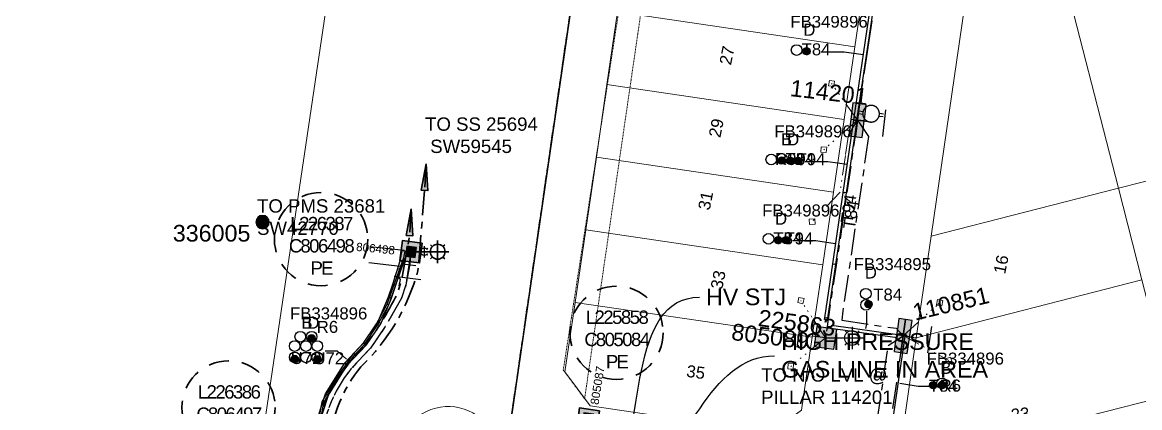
# Model space of a CAD drawing. Header units: metres. Extents: x 307635 to 308805, y 6256169 to 6257356.
# Drawn here: x 308078.3 to 308246, y 6256861.3 to 6256919.1 of the extents above; entities that cross this region are included whole.
import ezdxf
from ezdxf import colors
from ezdxf.entities.mleader import LeaderData, LeaderLine
from ezdxf.enums import TextEntityAlignment as Align
from ezdxf.math import Vec2, Vec3

# ---------------------------------------------------------------- set-up
doc = ezdxf.new("R2010")
doc.units = ezdxf.units.M
for name, pattern in [('Cable Exist OH', [1, 1, 0]), ('Cable Exist UG', [7, 4, -1, 1, -1]), ('Dash', [5, 3, -2]), ('DASHED', [19.05, 12.7, -6.35]), ('HIDDEN2', [0.1875, 0.125, -0.0625]), ('PHANTOMX2', [6.6, 3, -0.75, 0.2, -0.75, 0.2, -0.75, 0.2, -0.75])]:
    doc.linetypes.add(name, pattern=pattern)
doc.layers.get('0').update_dxf_attribs({"color": 6})
doc.layers.get('Defpoints').update_dxf_attribs({"color": 250})
doc.layers.add('_User Miscellaneous10', color=252, linetype='Continuous', lineweight=13, transparency=0.5)
for name, color, linetype, lineweight in [('_User_HV_Exist', 1, 'Continuous', 35), ('_User_LV_Exist', 5, 'Continuous', 35), ('Cadastre Land Parcels_SP_EXT', 118, 'Continuous', 15), ('Cadastre Other Property_SP_EXT', 138, 'DASHED', 15), ('Mains_LV_EXT', 163, 'Continuous', 25), ('Mains_LV_SL_EXT', 135, 'Continuous', 25), ('Mains_TR_EXT', 211, 'Continuous', 25), ('Services_SP_EXT', 42, 'PHANTOMX2', 20)]:
    doc.layers.add(name, color=color, linetype=linetype, lineweight=lineweight)
for name, color, linetype in [('Duct_SP_EXT', 30, 'Continuous'), ('Equip_LV_EXT', 7, 'Continuous'), ('Equip_SP_SL_EXT', 7, 'Continuous'), ('OH_Details_SP_MISC', 7, 'Continuous'), ('SupportsOH_SP_TR_HV_LV_SL_EXT', 7, 'Continuous'), ('SupportsUG_SP_LV_EXT', 7, 'Continuous'), ('SupportsUG_SP_LV_SL_EXT', 7, 'Continuous'), ('UG_Details_SP_MISC', 7, 'Continuous')]:
    doc.layers.add(name, color=color, linetype=linetype)
doc.layers.add('UNKNOWN_FEATURES', color=1, linetype='DASHED', plot=False)
doc.styles.add('COLUMN_LABEL', font='arial.ttf', dxfattribs={"height": 2})
doc.styles.add('iecARIAL', font='arial.ttf', dxfattribs={"height": 2})
doc.styles.add('POLE_LABEL', font='arial.ttf', dxfattribs={"height": 2})
doc.styles.add('SL_LABEL', font='arial.ttf', dxfattribs={"height": 2})
doc.styles.get("Standard").update_dxf_attribs({"font": 'arial.ttf'})
doc.linetypes.add('Cable New UG', pattern='A,5.5,-0.01,["X",Standard,S=1.8,R=0,X=0,Y=-0.94],-1.7', length=7.21)

# ---------------------------------------------------------------- blocks, each defined once
blk = doc.blocks.new('COLUMN_EXT')
blk.add_hatch(color=256).paths.add_polyline_path([(1.5, -1.5), (1.5, 1.5), (-1.5, 1.5), (-1.5, -1.5)])
blk.add_lwpolyline([(1.5, 1.5), (-1.5, 1.5), (-1.5, -1.5), (1.5, -1.5)], close=True)
at = {"layer": 'Defpoints', "flags": 128}
for points in [[(0, 0), (0, -2)], [(2, -4), (-2, -4)]]:
    blk.add_lwpolyline(points, dxfattribs=at)
at = {"flags": 9}
for tag, p in [('STREETNAME', (-1.81, 1.6)), ('SUBURB', (-1.81, 1.8)), ('NOTES', (-1.81, 2)), ('COLUMN_TYPE', (-1.81, 0.4)), ('OWNED_BY', (-1.81, 0.6)), ('LOCATION', (-1.81, 1.4)), ('LEGEND', (-1.81, 1.2)), ('USAGE', (-1.81, 1)), ('STATE', (-1.81, 0.8))]:
    blk.add_attdef(tag, text='', height=0.2, rotation=180, dxfattribs=at).set_placement(p, align=Align.MIDDLE_LEFT)
at = {"flags": 1}
blk.add_attdef('Z', (-1.81, 2.35), '', height=0.2, rotation=180, dxfattribs=at)
at = {"flags": 9}
for tag, style, p in [('STRUCTURE_PLANT_NUMBER', 'POLE_LABEL', (-1.81, -0.03)), ('STREET_CODE', 'COLUMN_LABEL', (-1.81, 0.2))]:
    blk.add_attdef(tag, text='', height=0.2, rotation=180, dxfattribs=dict(at, style=style)).set_placement(p, align=Align.MIDDLE_LEFT)
at = {"style": 'COLUMN_LABEL', "width": 0.9, "flags": 8}
blk.add_attdef('ASSET_NUM', text='', height=2, rotation=270, dxfattribs=at).set_placement((2, -4), align=Align.MIDDLE_LEFT)
blk = doc.blocks.new('PILLAR_EXT')
blk.add_hatch(color=256).paths.add_polyline_path([(2.5, -1), (2.5, 1), (-2.5, 1), (-2.5, -1)])
for p, q in [((2.5, 0), (-2.5, 0)), ((0, -1), (0, 1))]:
    blk.add_line(p, q)
at = {"ltscale": 10}
blk.add_line((-2.5, 0), (2.5, 0), dxfattribs=at)
blk.add_lwpolyline([(2.5, 1), (1.25, 1), (-1.25, 1), (-2.5, 1), (-2.5, -1), (2.5, -1)], close=True)
at = {"layer": 'Defpoints'}
for p, q in [((0, 0), (0, -2)), ((2, -4), (-2, -4))]:
    blk.add_line(p, q, dxfattribs=at)
for tag, p, flags in [('STREETNAME', (0, 1.8), 9), ('SUBURB', (0, 2), 1), ('SUPPORT_TYPE', (0, 0.6), 9), ('OWNED_BY', (0, 0.2), 9), ('LOCATION', (0, 1.2), 9), ('LEGEND', (0, 1), 9), ('PARENT', (0, 1.6), 9), ('USAGE', (0, 0.8), 9), ('NOTES', (0, 1.4), 9), ('STATE', (0, 0.4), 9)]:
    blk.add_attdef(tag, p, '', height=0.2, rotation=180, dxfattribs=dict(flags=flags))
at = {"width": 0.9, "flags": 8}
blk.add_attdef('ASSET_NUM', text='', height=2, rotation=270, dxfattribs=at).set_placement((2, -4), align=Align.MIDDLE_LEFT)
blk = doc.blocks.new('DUCT_EXT')
blk.add_circle((0, 0.8), 0.8)
at = {"flags": 1}
blk.add_attdef('Z', (0, 0), '', height=0.2, dxfattribs=at)
at = {"flags": 9}
for tag, p in [('DUCT_CODE', (0, 0)), ('XSECT_TYPE', (0, -0.2)), ('STATE', (0, -0.6)), ('FB_REFERENCE', (0, -0.4)), ('NOTES', (0, -0.8))]:
    blk.add_attdef(tag, text='', height=0.2, dxfattribs=at).set_placement(p, align=Align.MIDDLE_LEFT)
blk = doc.blocks.new('SL_LANTERN_EXT')
at = {"flags": 9}
for tag, p in [('LRATECODE', (-7.4, 0)), ('LOUTREACHVOCAB', (-7.2, 0)), ('LOUTREACH', (-7, 0)), ('LANTNUMBER', (-6.6, 0)), ('LNEW', (-6.4, 0)), ('LMASTVOCAB', (-6.2, 0)), ('LMAST', (-6, 0)), ('LLAMPVOCAB', (-5.8, 0)), ('LLAMP', (-5.6, 0)), ('LEXIST', (-5.4, 0)), ('LCHARGE3PERCENT', (-5.2, 0)), ('LCHARGE3', (-5, 0)), ('LCHARGE2PERCENT', (-4.8, 0)), ('LCHARGE2', (-4.6, 0)), ('LCHARGE1PERCENT', (-4.4, 0)), ('LCHARGE1', (-4.2, 0)), ('LCATEGORY', (-4, 0)), ('LBRACKETVOCAB', (-3.8, 0)), ('LBRACKET', (-3.6, 0)), ('LKINGHEIGHT', (-3.4, 0)), ('CREPLACE', (-3.2, 0)), ('CREMOVE', (-3, 0)), ('CNUMBER', (-2.8, 0)), ('CNEW', (-2.6, 0)), ('CEXIST', (-2.4, 0)), ('USAGE', (-2.2, 0)), ('STATE', (-2, 0)), ('OWNED_BY', (-1.8, 0)), ('ORIENTATION', (-1.6, 0)), ('OPERATING_VOLTAGE', (-1.4, 0)), ('NO_PHASES', (-1.2, 0)), ('LANTERN_TYPE', (-1, 0)), ('LANTERN_PURPOSE', (-0.8, 0)), ('CONTROL_TYPE', (-0.6, 0)), ('CONSTRUCTED_VOLTAGE', (-0.4, 0))]:
    blk.add_attdef(tag, text='', height=0.001, rotation=270, dxfattribs=at).set_placement(p, align=Align.MIDDLE_LEFT)
at = {"style": 'SL_LABEL', "flags": 9}
blk.add_attdef('STREET_CODE', text='', height=0.001, rotation=270, dxfattribs=at).set_placement((0, 0), align=Align.MIDDLE_LEFT)
at = {"flags": 1}
blk.add_attdef('Z', (0, 0), '', height=0.001, rotation=270, dxfattribs=at)
at = {"width": 0.9}
blk.add_attdef('LNUMBER', text='', height=1, dxfattribs=at).set_placement((7, -1), align=Align.MIDDLE_LEFT)
at = {"flags": 9}
for tag, p in [('LREMOVE', (0, -7.6)), ('LREPLACE', (0, -7.8)), ('LTYPE', (0, -8)), ('LTYPEVOCAB', (0, -8.2)), ('LEGEND', (0, -8.4)), ('SUBURB', (0, -8.6)), ('STREETNAME', (0, -8.8)), ('LOCATION', (0, -9)), ('NOTES', (0, -9.2)), ('MAINTAINED_BY', (0, -9.86))]:
    blk.add_attdef(tag, text='', height=0.001, dxfattribs=at).set_placement(p, align=Align.MIDDLE_LEFT)
blk.add_attdef('OPERATED_BY', (0, -9.61), '', height=0.001, dxfattribs=at)
blk.add_wipeout([(5.69, 0), (5.06, -1.06), (4, -1.69), (2.94, -1.06), (2.31, 0), (2.94, 1.06), (4, 1.69), (5.06, 1.06)])
for p, q in [((4, 1.69), (4, 0)), ((0, 0), (4, 0)), ((2.94, 1.06), (3.2, 0.8)), ((5.06, 1.06), (4.8, 0.8)), ((2.94, -1.06), (3.2, -0.8)), ((4, 0), (5.69, 0)), ((4, 0), (4, -1.69)), ((5.06, -1.06), (4.8, -0.8))]:
    blk.add_line(p, q)
blk.add_circle((4, 0), 1.12)
blk = doc.blocks.new('CCP_EXT')
at = {"flags": 9}
for tag, p in [('LIFE_SUPPORT', (0, -1.6)), ('STATE', (0, -1.8)), ('NOTES', (0, -2))]:
    blk.add_attdef(tag, text='', height=0.2, dxfattribs=at).set_placement(p, align=Align.MIDDLE_LEFT)
blk.add_wipeout([(0, 0.57), (0.57, 0), (0, -0.57), (-0.57, 0)])
blk.add_lwpolyline([(-0.57, 0), (0, 0.57), (0.57, 0), (0, -0.57), (-0.57, 0)])
at = {"flags": 1}
blk.add_attdef('Z', (0, 0), '', height=0.2, dxfattribs=at)
at = {"flags": 9}
for tag, p in [('CCP_TYPE', (0, 0)), ('CONSTRUCTED_VOLTAGE', (0, -0.2)), ('OPERATING_VOLTAGE', (0, -0.6)), ('ORIENTATION', (0, -0.8)), ('OWNED_BY', (0, -1)), ('NO_PHASES', (0, -0.4)), ('USAGE', (0, -1.2)), ('LEGEND', (0, -1.4))]:
    blk.add_attdef(tag, text='', height=0.2, dxfattribs=at).set_placement(p, align=Align.MIDDLE_LEFT)
blk = doc.blocks.new('POLE_EXT')
blk.add_hatch(color=256).paths.add_polyline_path([(-1, 0, 1), (1, 0, 1)])
blk.add_lwpolyline([(-1, 0, 1), (1, 0, 1)], format="xyb", close=True)
at = {"flags": 8}
blk.add_attdef('pNumber', text='', height=2, dxfattribs=at).set_placement((2.5, 2.5), align=Align.MIDDLE_CENTER)
at = {"style": 'POLE_LABEL', "flags": 9}
for tag, p in [('STRUCTURE_PLANT_NUMBER', (1.35, 0.03)), ('STREET_CODE', (1.35, -0.2))]:
    blk.add_attdef(tag, text='', height=0.2, dxfattribs=at).set_placement(p, align=Align.MIDDLE_LEFT)
at = {"flags": 9}
for tag, p in [('OWNED_BY', (1.35, -0.4)), ('SPECIAL_USE', (1.35, -0.8)), ('STATE', (1.35, -1)), ('cLV', (1.35, -1.4)), ('hDepth', (1.35, -1.6)), ('PARENT', (1.35, -0.6)), ('USAGE', (1.35, -1.2)), ('hDia', (1.35, -1.8)), ('cHV', (1.35, -2)), ('cLinedev', (1.35, -3.4)), ('LBRACKET', (1.35, -2.2)), ('LExisting', (1.35, -2.4)), ('LANTNUMBER', (1.35, -2.6)), ('LOther', (1.35, -2.8)), ('LRemove', (1.35, -3)), ('LEGEND', (1.35, -3.2)), ('pExisting', (1.35, -3.8)), ('pFooting', (1.35, -4.4)), ('pNew', (1.35, -4.6)), ('pRelocate', (1.35, -5)), ('LOCATION', (1.35, -3.6)), ('PFNUMBER', (1.35, -4)), ('NEWPFNUMBER', (1.35, -4.2)), ('pRemove', (1.35, -5.2)), ('pReplace', (1.35, -5.4)), ('pStay', (1.35, -5.6)), ('pType', (1.35, -5.8)), ('cspan', (1.35, -6)), ('STREETNAME', (1.35, -6.2)), ('SUBURB', (1.35, -6.4)), ('NOTES', (1.35, -6.6)), ('OPERATED_BY', (1.36, -7.01)), ('MAINTAINED_BY', (1.36, -6.81))]:
    blk.add_attdef(tag, text='', height=0.2, dxfattribs=at).set_placement(p, align=Align.MIDDLE_LEFT)
at = {"flags": 1}
blk.add_attdef('Z', (1.35, -7.33), '', height=0.2, dxfattribs=at)
blk = doc.blocks.new('LV_UG_LINKS_OPEN_EXT')
at = {"layer": 'Equip_LV_EXT'}
for tag, flags, p in [('OPERATING_VOLTAGE', 9, (3, -2.6)), ('ORIENTATION', 9, (3, -2.8)), ('STATE', 9, (3, -3)), ('SWITCH_TYPE', 9, (3, -3.2)), ('USAGE', 9, (3, -3.4)), ('OWNED_BY', 9, (3, -3.8)), ('OPERATED_BY', 9, (3, -4)), ('TYPE', 9, (3, -4.6)), ('Z', 1, (3, -4.8)), ('NOTES', 9, (3, -3.6)), ('MAINTAINED_BY', 9, (3, -4.2)), ('NUMBER_OF_PHASES', 9, (3, -4.4))]:
    blk.add_attdef(tag, text='', height=0.2, dxfattribs=dict(at, flags=flags)).set_placement(p, align=Align.MIDDLE_LEFT)
blk.add_wipeout([(4, 1.25), (3.97, 1.25), (3.94, 1.25), (3.91, 1.25), (3.88, 1.24), (3.85, 1.24), (3.82, 1.24), (3.79, 1.23), (3.76, 1.23), (3.73, 1.22), (3.7, 1.21), (3.67, 1.2), (3.64, 1.2), (3.61, 1.19), (3.58, 1.18), (3.55, 1.17), (3.52, 1.15), (3.49, 1.14), (3.47, 1.13), (3.44, 1.12), (3.41, 1.1), (3.38, 1.09), (3.36, 1.07), (3.33, 1.06), (3.31, 1.04), (3.28, 1.02), (3.26, 1), (3.23, 0.99), (3.21, 0.97), (3.18, 0.95), (3.16, 0.93), (3.14, 0.91), (3.12, 0.88), (3.09, 0.86), (3.07, 0.84), (3.05, 0.82), (3.03, 0.79), (3.01, 0.77), (3, 0.74), (2.98, 0.72), (2.96, 0.69), (2.94, 0.67), (2.93, 0.64), (2.91, 0.62), (2.9, 0.59), (2.88, 0.56), (2.87, 0.53), (2.86, 0.51), (2.85, 0.48), (2.83, 0.45), (2.82, 0.42), (2.81, 0.39), (2.8, 0.36), (2.8, 0.33), (2.79, 0.3), (2.78, 0.27), (2.77, 0.24), (2.77, 0.21), (2.76, 0.18), (2.76, 0.15), (2.76, 0.12), (2.75, 0.09), (2.75, 0.06), (2.75, 0.03), (2.75, 0), (2.75, -0.03), (2.75, -0.06), (2.75, -0.09), (2.76, -0.12), (2.76, -0.15), (2.76, -0.18), (2.77, -0.21), (2.77, -0.24), (2.78, -0.27), (2.79, -0.3), (2.8, -0.33), (2.8, -0.36), (2.81, -0.39), (2.82, -0.42), (2.83, -0.45), (2.85, -0.48), (2.86, -0.51), (2.87, -0.53), (2.88, -0.56), (2.9, -0.59), (2.91, -0.62), (2.93, -0.64), (2.94, -0.67), (2.96, -0.69), (2.98, -0.72), (3, -0.74), (3.01, -0.77), (3.03, -0.79), (3.05, -0.82), (3.07, -0.84), (3.09, -0.86), (3.12, -0.88), (3.14, -0.91), (3.16, -0.93), (3.18, -0.95), (3.21, -0.97), (3.23, -0.99), (3.26, -1), (3.28, -1.02), (3.31, -1.04), (3.33, -1.06), (3.36, -1.07), (3.38, -1.09), (3.41, -1.1), (3.44, -1.12), (3.47, -1.13), (3.49, -1.14), (3.52, -1.15), (3.55, -1.17), (3.58, -1.18), (3.61, -1.19), (3.64, -1.2), (3.67, -1.2), (3.7, -1.21), (3.73, -1.22), (3.76, -1.23), (3.79, -1.23), (3.82, -1.24), (3.85, -1.24), (3.88, -1.24), (3.91, -1.25), (3.94, -1.25), (3.97, -1.25), (4, -1.25), (4.03, -1.25), (4.06, -1.25), (4.09, -1.25), (4.12, -1.24), (4.15, -1.24), (4.18, -1.24), (4.21, -1.23), (4.24, -1.23), (4.27, -1.22), (4.3, -1.21), (4.33, -1.2), (4.36, -1.2), (4.39, -1.19), (4.42, -1.18), (4.45, -1.17), (4.48, -1.15), (4.51, -1.14), (4.53, -1.13), (4.56, -1.12), (4.59, -1.1), (4.62, -1.09), (4.64, -1.07), (4.67, -1.06), (4.69, -1.04), (4.72, -1.02), (4.74, -1), (4.77, -0.99), (4.79, -0.97), (4.82, -0.95), (4.84, -0.93), (4.86, -0.91), (4.88, -0.88), (4.91, -0.86), (4.93, -0.84), (4.95, -0.82), (4.97, -0.79), (4.99, -0.77), (5, -0.74), (5.02, -0.72), (5.04, -0.69), (5.06, -0.67), (5.07, -0.64), (5.09, -0.62), (5.1, -0.59), (5.12, -0.56), (5.13, -0.53), (5.14, -0.51), (5.15, -0.48), (5.17, -0.45), (5.18, -0.42), (5.19, -0.39), (5.2, -0.36), (5.2, -0.33), (5.21, -0.3), (5.22, -0.27), (5.23, -0.24), (5.23, -0.21), (5.24, -0.18), (5.24, -0.15), (5.24, -0.12), (5.25, -0.09), (5.25, -0.06), (5.25, -0.03), (5.25, 0), (5.25, 0.03), (5.25, 0.06), (5.25, 0.09), (5.24, 0.12), (5.24, 0.15), (5.24, 0.18), (5.23, 0.21), (5.23, 0.24), (5.22, 0.27), (5.21, 0.3), (5.2, 0.33), (5.2, 0.36), (5.19, 0.39), (5.18, 0.42), (5.17, 0.45), (5.15, 0.48), (5.14, 0.51), (5.13, 0.53), (5.12, 0.56), (5.1, 0.59), (5.09, 0.62), (5.07, 0.64), (5.06, 0.67), (5.04, 0.69), (5.02, 0.72), (5, 0.74), (4.99, 0.77), (4.97, 0.79), (4.95, 0.82), (4.93, 0.84), (4.91, 0.86), (4.88, 0.88), (4.86, 0.91), (4.84, 0.93), (4.82, 0.95), (4.79, 0.97), (4.77, 0.99), (4.74, 1), (4.72, 1.02), (4.69, 1.04), (4.67, 1.06), (4.64, 1.07), (4.62, 1.09), (4.59, 1.1), (4.56, 1.12), (4.53, 1.13), (4.51, 1.14), (4.48, 1.15), (4.45, 1.17), (4.42, 1.18), (4.39, 1.19), (4.36, 1.2), (4.33, 1.2), (4.3, 1.21), (4.27, 1.22), (4.24, 1.23), (4.21, 1.23), (4.18, 1.24), (4.15, 1.24), (4.12, 1.24), (4.09, 1.25), (4.06, 1.25), (4.03, 1.25)]).dxf.layer = 'Equip_LV_EXT'
for p, q in [((3.79, 1.86), (3.79, 1.23)), ((4.21, 1.86), (4.21, 1.23)), ((3.79, -1.23), (3.79, -1.86)), ((4.21, -1.23), (4.21, -1.86))]:
    blk.add_line(p, q, dxfattribs=at)
at = {"layer": 'Equip_LV_EXT', "flags": 128}
blk.add_lwpolyline([(4, 1.25), (3.97, 1.25), (3.94, 1.25), (3.91, 1.25), (3.88, 1.24), (3.85, 1.24), (3.82, 1.24), (3.79, 1.23), (3.76, 1.23), (3.73, 1.22), (3.7, 1.21), (3.67, 1.2), (3.64, 1.2), (3.61, 1.19), (3.58, 1.18), (3.55, 1.17), (3.52, 1.15), (3.49, 1.14), (3.47, 1.13), (3.44, 1.12), (3.41, 1.1), (3.38, 1.09), (3.36, 1.07), (3.33, 1.06), (3.31, 1.04), (3.28, 1.02), (3.26, 1), (3.23, 0.99), (3.21, 0.97), (3.18, 0.95), (3.16, 0.93), (3.14, 0.91), (3.12, 0.88), (3.09, 0.86), (3.07, 0.84), (3.05, 0.82), (3.03, 0.79), (3.01, 0.77), (3, 0.74), (2.98, 0.72), (2.96, 0.69), (2.94, 0.67), (2.93, 0.64), (2.91, 0.62), (2.9, 0.59), (2.88, 0.56), (2.87, 0.53), (2.86, 0.51), (2.85, 0.48), (2.83, 0.45), (2.82, 0.42), (2.81, 0.39), (2.8, 0.36), (2.8, 0.33), (2.79, 0.3), (2.78, 0.27), (2.77, 0.24), (2.77, 0.21), (2.76, 0.18), (2.76, 0.15), (2.76, 0.12), (2.75, 0.09), (2.75, 0.06), (2.75, 0.03), (2.75, 0), (2.75, -0.03), (2.75, -0.06), (2.75, -0.09), (2.76, -0.12), (2.76, -0.15), (2.76, -0.18), (2.77, -0.21), (2.77, -0.24), (2.78, -0.27), (2.79, -0.3), (2.8, -0.33), (2.8, -0.36), (2.81, -0.39), (2.82, -0.42), (2.83, -0.45), (2.85, -0.48), (2.86, -0.51), (2.87, -0.53), (2.88, -0.56), (2.9, -0.59), (2.91, -0.62), (2.93, -0.64), (2.94, -0.67), (2.96, -0.69), (2.98, -0.72), (3, -0.74), (3.01, -0.77), (3.03, -0.79), (3.05, -0.82), (3.07, -0.84), (3.09, -0.86), (3.12, -0.88), (3.14, -0.91), (3.16, -0.93), (3.18, -0.95), (3.21, -0.97), (3.23, -0.99), (3.26, -1), (3.28, -1.02), (3.31, -1.04), (3.33, -1.06), (3.36, -1.07), (3.38, -1.09), (3.41, -1.1), (3.44, -1.12), (3.47, -1.13), (3.49, -1.14), (3.52, -1.15), (3.55, -1.17), (3.58, -1.18), (3.61, -1.19), (3.64, -1.2), (3.67, -1.2), (3.7, -1.21), (3.73, -1.22), (3.76, -1.23), (3.79, -1.23), (3.82, -1.24), (3.85, -1.24), (3.88, -1.24), (3.91, -1.25), (3.94, -1.25), (3.97, -1.25), (4, -1.25), (4.03, -1.25), (4.06, -1.25), (4.09, -1.25), (4.12, -1.24), (4.15, -1.24), (4.18, -1.24), (4.21, -1.23), (4.24, -1.23), (4.27, -1.22), (4.3, -1.21), (4.33, -1.2), (4.36, -1.2), (4.39, -1.19), (4.42, -1.18), (4.45, -1.17), (4.48, -1.15), (4.51, -1.14), (4.53, -1.13), (4.56, -1.12), (4.59, -1.1), (4.62, -1.09), (4.64, -1.07), (4.67, -1.06), (4.69, -1.04), (4.72, -1.02), (4.74, -1), (4.77, -0.99), (4.79, -0.97), (4.82, -0.95), (4.84, -0.93), (4.86, -0.91), (4.88, -0.88), (4.91, -0.86), (4.93, -0.84), (4.95, -0.82), (4.97, -0.79), (4.99, -0.77), (5, -0.74), (5.02, -0.72), (5.04, -0.69), (5.06, -0.67), (5.07, -0.64), (5.09, -0.62), (5.1, -0.59), (5.12, -0.56), (5.13, -0.53), (5.14, -0.51), (5.15, -0.48), (5.17, -0.45), (5.18, -0.42), (5.19, -0.39), (5.2, -0.36), (5.2, -0.33), (5.21, -0.3), (5.22, -0.27), (5.23, -0.24), (5.23, -0.21), (5.24, -0.18), (5.24, -0.15), (5.24, -0.12), (5.25, -0.09), (5.25, -0.06), (5.25, -0.03), (5.25, 0), (5.25, 0.03), (5.25, 0.06), (5.25, 0.09), (5.24, 0.12), (5.24, 0.15), (5.24, 0.18), (5.23, 0.21), (5.23, 0.24), (5.22, 0.27), (5.21, 0.3), (5.2, 0.33), (5.2, 0.36), (5.19, 0.39), (5.18, 0.42), (5.17, 0.45), (5.15, 0.48), (5.14, 0.51), (5.13, 0.53), (5.12, 0.56), (5.1, 0.59), (5.09, 0.62), (5.07, 0.64), (5.06, 0.67), (5.04, 0.69), (5.02, 0.72), (5, 0.74), (4.99, 0.77), (4.97, 0.79), (4.95, 0.82), (4.93, 0.84), (4.91, 0.86), (4.88, 0.88), (4.86, 0.91), (4.84, 0.93), (4.82, 0.95), (4.79, 0.97), (4.77, 0.99), (4.74, 1), (4.72, 1.02), (4.69, 1.04), (4.67, 1.06), (4.64, 1.07), (4.62, 1.09), (4.59, 1.1), (4.56, 1.12), (4.53, 1.13), (4.51, 1.14), (4.48, 1.15), (4.45, 1.17), (4.42, 1.18), (4.39, 1.19), (4.36, 1.2), (4.33, 1.2), (4.3, 1.21), (4.27, 1.22), (4.24, 1.23), (4.21, 1.23), (4.18, 1.24), (4.15, 1.24), (4.12, 1.24), (4.09, 1.25), (4.06, 1.25), (4.03, 1.25)], close=True, dxfattribs=at)
at = {"layer": 'Equip_LV_EXT', "flags": 9}
for tag, p in [('ACTUAL_STATUS', (3.17, -1.67)), ('CONSTRUCTED_VOLTAGE', (3.17, -1.83)), ('NO_PHASES', (3.17, -2))]:
    blk.add_attdef(tag, text='', height=0.167, dxfattribs=at).set_placement(p, align=Align.MIDDLE_LEFT)
blk = doc.blocks.new('CABLE_LARGE_EXT')
h = blk.add_hatch(color=256)
edge = h.paths.add_edge_path()
edge.add_arc((0, 0.55), 0.55, 0, 360)
blk.add_circle((0, 0.55), 0.55)
at = {"flags": 1}
blk.add_attdef('Z', (0, 0), '', height=0.2, dxfattribs=at)
at = {"flags": 9}
for tag, p in [('COND_CODE', (0, 0)), ('STATE', (0, -0.4)), ('XSECT_SIZE', (0, -0.6)), ('FB_REFERENCE', (0, -0.2)), ('NOTES', (0, -0.8))]:
    blk.add_attdef(tag, text='', height=0.2, dxfattribs=at).set_placement(p, align=Align.MIDDLE_LEFT)
blk = doc.blocks.new('*U252')
h = blk.add_hatch(color=256)
h.dxf.hatch_style = 1
h.paths.add_polyline_path([(3.99, -0.26), (0.03, 0.5), (-0.03, -0.5)])
blk.add_line((0.5, -0.03), (3.99, -0.26))
at = {"flags": 128}
blk.add_lwpolyline([(3.99, -0.26), (0.03, 0.5), (-0.03, -0.5)], close=True, dxfattribs=at)
blk.add_circle((0, 0), 0.0001)

msp = doc.modelspace()

# ---------------------------------------------------------------- linework, layer by layer
at = {"layer": '_User Miscellaneous10', "color": 7, "flags": 128}
msp.add_lwpolyline([(308139.62, 6256861.05), (308138.86, 6256860.72), (308138.86, 6256860.72, 36.169105), (308139.62, 6256861.05)], format="xyb", close=True, dxfattribs=at)
at = {"layer": '_User_LV_Exist', "linetype": 'Dash'}
for centre in [(308123.13, 6256886.62), (308167.47, 6256872.57), (308109.25, 6256861.36)]:
    msp.add_circle(centre, 7, dxfattribs=at)
at = {"layer": 'Cadastre Land Parcels_SP_EXT', "linetype": 'Continuous'}
for points in [[(308117.13, 6256875.81), (308130.46, 6256965.6), (308140.29, 6257030.99), (308165.39, 6257198.03), (308021.25, 6257184), (307945.08, 6257146.85), (307773.55, 6257047.23), (307782.47, 6257022.5), (307811.93, 6256940.81), (307837.45, 6256870.02), (307885.03, 6256738.09), (307893.26, 6256715.26), (308022.91, 6256696.22), (308040.26, 6256815.69), (308106.78, 6256806.05), (308117.13, 6256875.81)], [(308204.85, 6256926.38), (308169.24, 6256931.61), (308167.64, 6256920.71), (308203.25, 6256915.48), (308204.85, 6256926.38)], [(308242.82, 6256894.25), (308233.84, 6256929.15), (308233.24, 6256929.22), (308232.64, 6256929.29), (308232.04, 6256929.36), (308231.44, 6256929.44), (308230.84, 6256929.52), (308225.02, 6256930.38), (308220.49, 6256926.99), (308214.72, 6256887.08), (308242.82, 6256894.25)], [(308240.96, 6256928.83), (308240.24, 6256928.83), (308239.53, 6256928.84), (308238.82, 6256928.85), (308238.11, 6256928.87), (308237.39, 6256928.9), (308236.68, 6256928.93), (308235.97, 6256928.98), (308235.26, 6256929.03), (308234.55, 6256929.09), (308233.84, 6256929.15), (308242.82, 6256894.25), (308253.47, 6256896.98), (308245.23, 6256929.01), (308244.52, 6256928.96), (308243.8, 6256928.92), (308243.09, 6256928.89), (308242.38, 6256928.86), (308241.67, 6256928.84), (308240.96, 6256928.83)], [(308203.25, 6256915.48), (308167.64, 6256920.71), (308166.04, 6256909.81), (308201.65, 6256904.58), (308203.25, 6256915.48)], [(308201.65, 6256904.58), (308166.04, 6256909.81), (308164.45, 6256898.91), (308200.06, 6256893.68), (308201.65, 6256904.58)], [(308200.06, 6256893.68), (308164.45, 6256898.91), (308162.85, 6256888.02), (308198.46, 6256882.79), (308200.06, 6256893.68)], [(308261.41, 6256865.99), (308253.47, 6256896.98), (308242.82, 6256894.25), (308246.34, 6256880.49), (308250.76, 6256863.26), (308261.41, 6256865.99)], [(308246.34, 6256880.49), (308242.82, 6256894.25), (308214.72, 6256887.08), (308212.62, 6256872.8), (308212.47, 6256871.81), (308246.34, 6256880.49)], [(308197.29, 6256875.05), (308198.46, 6256882.79), (308162.85, 6256888.02), (308161.25, 6256877.12), (308196.83, 6256871.89), (308197.29, 6256875.05)], [(308195.23, 6256860.98), (308196.83, 6256871.89), (308161.25, 6256877.12), (308159.7, 6256866.7), (308163.5, 6256861.59), (308190.7, 6256857.61), (308195.23, 6256860.98)]]:
    msp.add_lwpolyline(points, close=True, dxfattribs=at)
for points in [[(308246.34, 6256880.49), (308212.47, 6256871.81), (308210.78, 6256860.26)], [(308238.2, 6256860.04), (308250.76, 6256863.26)]]:
    msp.add_lwpolyline(points, dxfattribs=at)
at = {"layer": 'Duct_SP_EXT'}
for p, q in [((308199.92, 6256882.91), (308201.5, 6256893.63)), ((308200.39, 6256882.84), (308201.97, 6256893.56)), ((308201.5, 6256893.63), (308201.73, 6256893.6)), ((308201.5, 6256893.63), (308201.73, 6256893.6)), ((308201.97, 6256893.56), (308201.73, 6256893.6)), ((308201.97, 6256893.56), (308201.73, 6256893.6)), ((308134.99, 6256883.37), (308135.3, 6256884.93)), ((308135.3, 6256884.93), (308135.53, 6256884.88)), ((308135.45, 6256883.26), (308135.77, 6256884.84)), ((308135.77, 6256884.84), (308135.53, 6256884.88)), ((308133.91, 6256879.84), (308134.99, 6256883.37)), ((308134.37, 6256879.69), (308135.45, 6256883.26)), ((308134.99, 6256883.37), (308135.22, 6256883.32)), ((308135.45, 6256883.26), (308135.22, 6256883.32)), ((308199.92, 6256882.91), (308200.15, 6256882.87)), ((308200.39, 6256882.84), (308200.15, 6256882.87)), ((308133.26, 6256877.94), (308133.91, 6256879.84)), ((308133.71, 6256877.77), (308134.37, 6256879.69)), ((308133.91, 6256879.84), (308134.14, 6256879.76)), ((308134.37, 6256879.69), (308134.14, 6256879.76)), ((308131.67, 6256874.16), (308133.26, 6256877.94)), ((308132.1, 6256873.93), (308133.71, 6256877.77)), ((308133.26, 6256877.94), (308133.49, 6256877.86)), ((308133.71, 6256877.77), (308133.49, 6256877.86)), ((308129.57, 6256871.09), (308131.67, 6256874.16)), ((308129.95, 6256870.78), (308132.1, 6256873.93)), ((308131.67, 6256874.16), (308131.88, 6256874.05)), ((308132.1, 6256873.93), (308131.88, 6256874.05)), ((308209.62, 6256871.86), (308209.65, 6256872.09)), ((308209.69, 6256872.33), (308209.65, 6256872.09)), ((308126.74, 6256868.09), (308129.57, 6256871.09)), ((308127.1, 6256867.78), (308129.95, 6256870.78)), ((308129.57, 6256871.09), (308129.76, 6256870.94)), ((308129.95, 6256870.78), (308129.76, 6256870.94)), ((308123.8, 6256863.41), (308126.64, 6256867.97)), ((308126.64, 6256867.97), (308126.65, 6256867.99)), ((308126.64, 6256867.97), (308126.84, 6256867.85)), ((308126.65, 6256867.99), (308126.74, 6256868.09)), ((308126.65, 6256867.99), (308126.84, 6256867.85)), ((308126.74, 6256868.09), (308126.92, 6256867.94)), ((308127.1, 6256867.78), (308126.92, 6256867.94)), ((308124.23, 6256863.21), (308127.05, 6256867.72)), ((308127.05, 6256867.72), (308126.84, 6256867.85)), ((308127.04, 6256867.71), (308126.84, 6256867.85)), ((308127.04, 6256867.71), (308127.1, 6256867.78)), ((308127.05, 6256867.72), (308127.04, 6256867.71)), ((308122.16, 6256858.29), (308123.8, 6256863.41)), ((308122.62, 6256858.15), (308124.23, 6256863.21)), ((308123.8, 6256863.41), (308124.01, 6256863.31)), ((308124.23, 6256863.21), (308124.01, 6256863.31))]:
    msp.add_line(p, q, dxfattribs=at)
for points in [[(308198.18, 6256914.75), (308201.62, 6256914.75), (308204.51, 6256914.32)], [(308195.77, 6256898.29), (308199.21, 6256898.29), (308202.1, 6256897.87)], [(308193.95, 6256886.41), (308197.39, 6256886.41), (308200.28, 6256885.98)], [(308204.98, 6256875.81), (308204.98, 6256873.86), (308204.85, 6256873.2)], [(308123.76, 6256869.84), (308125.53, 6256869.84), (308126.94, 6256868.59)], [(308214.4, 6256864.52), (308212.76, 6256864.52), (308209.98, 6256864.98)]]:
    msp.add_lwpolyline(points, dxfattribs=at)
at = {"layer": 'Mains_LV_SL_EXT', "linetype": 'Cable Exist UG'}
msp.add_lwpolyline([(308210.49, 6256872.1), (308208.67, 6256859.63), (308208.67, 6256859.63), (308213.35, 6256854.38), (308214.31, 6256854.43)], dxfattribs=at)
at = {"layer": 'Mains_TR_EXT', "linetype": 'Cable Exist OH'}
msp.add_lwpolyline([(308144.32, 6256809.24), (308162.56, 6256934.56)], dxfattribs=at)
at = {"layer": 'UG_Details_SP_MISC'}
for p, q in [((308133.07, 6256876.86), (308135.49, 6256883.72)), ((308133.29, 6256876.76), (308135.72, 6256883.64)), ((308135.49, 6256883.72), (308135.61, 6256883.68)), ((308135.72, 6256883.64), (308135.61, 6256883.68)), ((308131.45, 6256873.93), (308133.07, 6256876.86)), ((308131.65, 6256873.8), (308133.29, 6256876.76)), ((308133.07, 6256876.86), (308133.18, 6256876.81)), ((308133.29, 6256876.76), (308133.18, 6256876.81)), ((308129.49, 6256871), (308131.45, 6256873.93)), ((308129.68, 6256870.85), (308131.65, 6256873.8)), ((308131.45, 6256873.93), (308131.55, 6256873.86)), ((308131.65, 6256873.8), (308131.55, 6256873.86)), ((308128.05, 6256869.49), (308129.49, 6256871)), ((308128.24, 6256869.34), (308129.68, 6256870.85)), ((308129.49, 6256871), (308129.58, 6256870.92)), ((308129.68, 6256870.85), (308129.58, 6256870.92)), ((308126.93, 6256867.85), (308128.05, 6256869.49)), ((308127.13, 6256867.71), (308128.24, 6256869.34)), ((308128.05, 6256869.49), (308128.14, 6256869.42)), ((308128.24, 6256869.34), (308128.14, 6256869.42)), ((308125.15, 6256865.38), (308126.93, 6256867.85)), ((308125.34, 6256865.24), (308127.13, 6256867.71)), ((308126.93, 6256867.85), (308127.03, 6256867.78)), ((308127.13, 6256867.71), (308127.03, 6256867.78)), ((308123.32, 6256862.21), (308125.15, 6256865.38)), ((308123.55, 6256862.12), (308125.35, 6256865.26)), ((308125.15, 6256865.38), (308125.25, 6256865.32)), ((308125.15, 6256865.38), (308125.24, 6256865.31)), ((308125.34, 6256865.24), (308125.24, 6256865.31)), ((308125.35, 6256865.26), (308125.25, 6256865.32)), ((308122.66, 6256858.6), (308123.32, 6256862.21)), ((308122.89, 6256858.55), (308123.55, 6256862.12)), ((308123.32, 6256862.21), (308123.43, 6256862.17)), ((308123.55, 6256862.12), (308123.43, 6256862.17))]:
    msp.add_line(p, q, dxfattribs=at)
at = {"layer": 'UNKNOWN_FEATURES'}
for points in [[(308135.61, 6256884.91), (308130.46, 6256885.49)], [(308130.28, 6256883.1), (308134.98, 6256882.58)], [(308134.87, 6256879.61), (308135.04, 6256880.57), (308134.69, 6256881.1), (308134.9, 6256882.25)], [(308214.73, 6256854.76), (308213.48, 6256854.69), (308208.99, 6256859.72), (308210.79, 6256872.06)]]:
    msp.add_lwpolyline(points, dxfattribs=at)

# ---------------------------------------------------------------- block references
at = {"layer": '_User_HV_Exist', "color": 5, "linetype": 'Cable New UG', "lineweight": 0}
for p, rotation in [((308138.67, 6256893.94), 90.6530308502788), ((308136.42, 6256887.16), 90.65303085027881)]:
    msp.add_blockref('*U252', p, dxfattribs=dict(at, rotation=rotation))
at = {"layer": '_User_LV_Exist', "lineweight": -2, "rotation": 351.6724834861488}
msp.add_blockref('COLUMN_EXT', (308163.21, 6256859.61), dxfattribs=at)
at = {"layer": 'Duct_SP_EXT'}
for name, p in [('DUCT_EXT', (308194.51, 6256914.2)), ('CABLE_LARGE_EXT', (308195.98, 6256914.26)), ('DUCT_EXT', (308190.7, 6256897.78)), ('DUCT_EXT', (308192.29, 6256897.86)), ('CABLE_LARGE_EXT', (308192.29, 6256897.86)), ('CABLE_LARGE_EXT', (308193.57, 6256897.81)), ('CABLE_LARGE_EXT', (308194.75, 6256897.8)), ('DUCT_EXT', (308190.28, 6256885.86)), ('CABLE_LARGE_EXT', (308191.75, 6256885.92)), ('CABLE_LARGE_EXT', (308192.92, 6256885.92)), ('DUCT_EXT', (308204.9, 6256877.63)), ('DUCT_EXT', (308204.93, 6256875.97)), ('DUCT_EXT', (308119.17, 6256869.78)), ('DUCT_EXT', (308120.02, 6256871.18)), ('DUCT_EXT', (308120.87, 6256869.78)), ('DUCT_EXT', (308121.72, 6256871.18)), ('CABLE_LARGE_EXT', (308121.71, 6256871.19)), ('DUCT_EXT', (308122.57, 6256869.78)), ('DUCT_EXT', (308119.17, 6256868.08)), ('DUCT_EXT', (308120.87, 6256868.08)), ('DUCT_EXT', (308122.57, 6256868.08)), ('CABLE_LARGE_EXT', (308119.17, 6256868.08)), ('CABLE_LARGE_EXT', (308122.59, 6256868.05)), ('CABLE_LARGE_EXT', (308215.02, 6256864.15)), ('DUCT_EXT', (308216.32, 6256864.18)), ('CABLE_LARGE_EXT', (308216.32, 6256864.18))]:
    msp.add_blockref(name, p, dxfattribs=at)
at = {"layer": 'SupportsOH_SP_TR_HV_LV_SL_EXT'}
ref = msp.add_blockref('POLE_EXT', (308114.35, 6256889.18), dxfattribs=at)
ref.add_attrib('ASSET_NUM', '336005', dxfattribs={"layer": '0', "height": 2.5, "style": 'POLE_LABEL'}).set_placement((308112.53, 6256887.51), align=Align.MIDDLE_RIGHT)
at = {"layer": 'SupportsUG_SP_LV_SL_EXT'}
ref = msp.add_blockref('COLUMN_EXT', (308136.63, 6256884.73), dxfattribs=dict(at, xscale=0.5, yscale=0.5, zscale=0.5, rotation=352.5575587159342))
ref.add_attrib('ASSET_NUM', '806498', dxfattribs={"layer": '0', "height": 1.25, "rotation": 354.4224, "style": 'COLUMN_LABEL'}).set_placement((308134.27, 6256885.55), align=Align.TOP_RIGHT)
ref = msp.add_blockref('COLUMN_EXT', (308198.83, 6256871.79), dxfattribs=dict(at, rotation=261.6844730888241))
ref.add_attrib('ASSET_NUM', '805089', dxfattribs={"layer": '0', "height": 2.5, "rotation": 352.8046, "style": 'COLUMN_LABEL'}).set_placement((308196.48, 6256872.54), align=Align.TOP_RIGHT)
ref = msp.add_blockref('COLUMN_EXT', (308163.22, 6256859.7), dxfattribs=dict(at, xscale=0.5, yscale=0.5, zscale=0.5, rotation=351.6724834861488))
ref.add_attrib('ASSET_NUM', '805087', dxfattribs={"layer": '0', "height": 1.25, "rotation": 80.9901, "style": 'COLUMN_LABEL'}).set_placement((308163.54, 6256861.9), align=Align.TOP_LEFT)

# ---------------------------------------------------------------- texts
at = {"layer": '_User_HV_Exist', "linetype": 'ByBlock', "lineweight": 0, "ltscale": 0.5, "char_height": 2, "attachment_point": 1}
for s, width, insert in [('TO SS 25694\\P SW59545', 19.6685, (308138.74, 6256904.88)), ('TO PMS 23681\\PSW42770', 22.6583, (308113.52, 6256892.6))]:
    msp.add_mtext_dynamic_manual_height_columns(s, width=width, gutter_width=12.5, heights=[0], dxfattribs=dict(at, insert=insert))
at = {"layer": '_User_LV_Exist', "char_height": 2, "attachment_point": 5}
for s, insert in [('{\\T0.8;L226387\\PC806498\\PPE}', (308123.13, 6256885.62)), ('{\\T0.8;L225858\\PC805084\\PPE}', (308167.47, 6256871.57)), ('{\\T0.8;L226386\\PC806497\\PPE}', (308109.25, 6256860.36))]:
    msp.add_mtext(s, dxfattribs=dict(at, insert=insert))
at = {"layer": 'Cadastre Land Parcels_SP_EXT'}
for s, rotation, p in [('27', 78.6699, (308184.65, 6256912.64)), ('29', 78.6749, (308183.05, 6256901.75)), ('31', 78.6398, (308181.45, 6256890.85)), ('16', 78.6331, (308225.8, 6256881.29)), ('33', 78.68, (308183.33, 6256878.97)), ('35', 352.0637, (308177.87, 6256865.98)), ('23', 6.1886, (308226.77, 6256859.33))]:
    msp.add_text(s, height=1.8, rotation=rotation, dxfattribs=at).set_placement(p)
at = {"layer": 'Duct_SP_EXT'}
for s, p in [('FB349896', (308193.57, 6256918.36)), ('D', (308195.5, 6256917.13)), ('T84', (308195.26, 6256914.2)), ('FB349896', (308191.16, 6256901.9)), ('B', (308192.15, 6256900.7)), ('D', (308193.08, 6256900.68)), ('R99', (308191.27, 6256897.74)), ('FB349896', (308189.34, 6256890.02)), ('D', (308191.26, 6256888.79)), ('FB334895', (308203.07, 6256881.97)), ('D', (308204.75, 6256880.71)), ('T84', (308206.01, 6256877.41)), ('FB334896', (308118.47, 6256874.58)), ('B', (308120.17, 6256873.18)), ('D', (308121.07, 6256873.18)), ('R6', (308122.48, 6256872.55)), ('U72', (308118.57, 6256867.88)), ('U72', (308121.99, 6256867.85)), ('FB334896', (308214.02, 6256867.8)), ('B', (308216.07, 6256866.4)), ('T84', (308214.35, 6256863.74)), ('R6', (308215.96, 6256863.75))]:
    msp.add_text(s, height=1.8, dxfattribs=at).set_placement(p)
at = {"layer": 'Mains_LV_EXT'}
for s, p in [('T94', (308202.87, 6256888.9)), ('T84', (308203.24, 6256888.02))]:
    msp.add_text(s, height=1.8, rotation=81.6331, dxfattribs=at).set_placement(p)

# ---------------------------------------------------------------- next in the draw order: block references
at = {"layer": 'Equip_LV_EXT', "rotation": 83.31369874149422}
msp.add_blockref('LV_UG_LINKS_OPEN_EXT', (308205.22, 6256901.47), dxfattribs=at)
at = {"layer": 'Equip_SP_SL_EXT', "xscale": 0.5, "yscale": 0.5, "zscale": 0.5}
msp.add_blockref('SL_LANTERN_EXT', (308136.63, 6256884.73), dxfattribs=at)
at = {"layer": 'Equip_SP_SL_EXT'}
ref = msp.add_blockref('SL_LANTERN_EXT', (308198.83, 6256871.79), dxfattribs=at)
ref.add_attrib('ASSET_NUM', '225863', dxfattribs={"layer": '0', "height": 2.5, "rotation": 352.3191, "style": 'iecARIAL'}).set_placement((308200.33, 6256873.29), align=Align.MIDDLE_RIGHT)
at = {"layer": 'Services_SP_EXT'}
for p, rotation in [((308199.75, 6256909.97), 305.313698772446), ((308198.59, 6256900.04), 41.31369876340167), ((308196.84, 6256889.24), 48.55042649004865), ((308215.99, 6256877.09), 303.9084704810664), ((308193.62, 6256867.53), 39.22989495467206), ((308217.36, 6256868.41), 333.1676024911607)]:
    msp.add_blockref('CCP_EXT', p, dxfattribs=dict(at, rotation=rotation))

# ---------------------------------------------------------------- next in the draw order: linework, layer by layer
at = {"layer": '_User_HV_Exist', "linetype": 'Cable Exist UG', "flags": 128}
for points in [[(308126.23, 6256845.25, 0.085608), (308126.23, 6256845.25, -0.147374), (308124.34, 6256856.03, -0.147326), (308129.11, 6256867.44, 0.133513), (308137.68, 6256881.88), (308138.67, 6256893.94)], [(308110.88, 6256775.02), (308117.01, 6256805.12), (308124.62, 6256828.99), (308125.86, 6256834.54, 0.132818), (308123.76, 6256846.56, -0.177485), (308123.76, 6256862.19, -0.121892), (308129.76, 6256870.61, 0.041857), (308134.51, 6256878.32), (308135.23, 6256880.44), (308136.44, 6256887.27)]]:
    msp.add_lwpolyline(points, format="xyb", dxfattribs=at)
at = {"layer": 'Cadastre Other Property_SP_EXT', "linetype": 'HIDDEN2'}
msp.add_lwpolyline([(308189.58, 6257071.28), (308187.87, 6257058.53), (308169.46, 6256931.49), (308159.49, 6256866.98), (308162.69, 6256862.68), (308193.02, 6257070.77), (308189.58, 6257071.28)], close=True, dxfattribs=at)
at = {"layer": 'Duct_SP_EXT'}
for p, q in [((308203.15, 6256904.85), (308206.28, 6256926.14)), ((308203.62, 6256904.77), (308206.76, 6256926.06)), ((308203.09, 6256904.56), (308203.15, 6256904.85)), ((308203.15, 6256904.85), (308203.15, 6256904.85)), ((308203.15, 6256904.85), (308203.38, 6256904.81)), ((308203.15, 6256904.85), (308203.38, 6256904.81)), ((308203.62, 6256904.77), (308203.38, 6256904.81)), ((308203.62, 6256904.77), (308203.38, 6256904.81)), ((308201.5, 6256893.63), (308203.09, 6256904.47)), ((308201.97, 6256893.56), (308203.57, 6256904.4)), ((308203.09, 6256904.56), (308203.33, 6256904.51)), ((308203.09, 6256904.47), (308203.33, 6256904.43)), ((308203.57, 6256904.47), (308203.33, 6256904.51)), ((308203.57, 6256904.4), (308203.33, 6256904.43)), ((308203.57, 6256904.47), (308203.62, 6256904.77)), ((308203.62, 6256904.77), (308203.62, 6256904.77)), ((308198.73, 6256874.83), (308199.92, 6256882.91)), ((308199.21, 6256874.76), (308200.39, 6256882.84)), ((308198.7, 6256874.58), (308198.73, 6256874.83)), ((308198.73, 6256874.83), (308198.73, 6256874.83)), ((308198.73, 6256874.83), (308198.97, 6256874.8)), ((308198.73, 6256874.83), (308198.97, 6256874.8)), ((308199.21, 6256874.77), (308198.97, 6256874.8)), ((308199.21, 6256874.76), (308198.97, 6256874.8)), ((308199.17, 6256874.51), (308199.21, 6256874.77)), ((308199.21, 6256874.77), (308199.21, 6256874.76)), ((308198.7, 6256874.58), (308198.93, 6256874.55)), ((308199.17, 6256874.51), (308198.93, 6256874.55)), ((308199.66, 6256873.25), (308199.69, 6256873.49)), ((308199.66, 6256873.25), (308209.62, 6256871.86)), ((308199.72, 6256873.73), (308199.69, 6256873.49)), ((308199.72, 6256873.73), (308209.69, 6256872.33))]:
    msp.add_line(p, q, dxfattribs=at)
at = {"layer": 'Mains_LV_EXT', "linetype": 'Cable Exist UG'}
for points in [[(308203.64, 6256904.48), (308205.25, 6256915.41), (308205.25, 6256915.41), (308206.47, 6256923.71), (308208.84, 6256926.06), (308208.84, 6256926.06), (308210.84, 6256939.64), (308209.11, 6256941.6)], [(308203.64, 6256904.48), (308198.83, 6256871.79)], [(308203.64, 6256904.48), (308205.3, 6256902), (308205.3, 6256902), (308201.46, 6256875.88), (308201.27, 6256874.46), (308201.27, 6256874.46), (308209.45, 6256873.25), (308210.49, 6256872.1)], [(308237.12, 6256840.28), (308234.94, 6256841.88), (308234.94, 6256841.88), (308233.68, 6256841.64), (308231.73, 6256841.29), (308229.85, 6256840.98), (308228.4, 6256840.75), (308226.61, 6256840.5), (308223.71, 6256840.14), (308221.73, 6256839.94), (308218.96, 6256839.7), (308216.63, 6256839.54), (308213.59, 6256839.39), (308210.92, 6256839.31), (308208.92, 6256856.34), (308206.56, 6256858.99), (308206.56, 6256858.99), (308208.26, 6256870.64), (308210.49, 6256872.1)]]:
    msp.add_lwpolyline(points, dxfattribs=at)
at = {"layer": 'Mains_LV_SL_EXT', "linetype": 'Cable Exist UG'}
msp.add_lwpolyline([(308136.63, 6256884.73), (308136.47, 6256882.87), (308136.47, 6256882.87), (308135.87, 6256879.78), (308135.18, 6256877.77), (308132.77, 6256873.5), (308130.57, 6256870.28), (308127.7, 6256867.25), (308127.65, 6256867.19), (308127.65, 6256867.19, 0.114288), (308123.6, 6256858.91), (308123.6, 6256858.91), (308122.42, 6256858.25)], format="xyb", dxfattribs=at)
at = {"layer": 'OH_Details_SP_MISC', "color": 7, "linetype": 'Continuous', "flags": 128}
msp.add_lwpolyline([(308162.56, 6256934.56), (308144.32, 6256809.24), (308121.34, 6256653.51)], dxfattribs=at)
at = {"layer": 'Services_SP_EXT'}
for points in [[(308203.64, 6256904.48), (308199.75, 6256909.97)], [(308203.64, 6256904.48), (308202.3, 6256902.27), (308202.3, 6256902.27), (308201.83, 6256899.18), (308201.03, 6256893.68), (308196.84, 6256889.24)], [(308203.64, 6256904.48), (308198.59, 6256900.04)], [(308210.49, 6256872.1), (308215.99, 6256877.09)], [(308198.83, 6256871.79), (308193.62, 6256867.53)], [(308210.22, 6256872.32), (308217.36, 6256868.41)]]:
    msp.add_lwpolyline(points, dxfattribs=at)
at = {"layer": 'UNKNOWN_FEATURES'}
msp.add_lwpolyline([(308136.61, 6256884.7), (308135.82, 6256879.41)], dxfattribs=at)

# ---------------------------------------------------------------- next in the draw order: block references
at = {"layer": '_User_LV_Exist', "lineweight": -2, "rotation": 352.5575587159342}
msp.add_blockref('COLUMN_EXT', (308136.63, 6256884.73), dxfattribs=at)
at = {"layer": 'Duct_SP_EXT'}
msp.add_blockref('CABLE_LARGE_EXT', (308205.28, 6256876.32), dxfattribs=at)
at = {"layer": 'Services_SP_EXT', "rotation": 303.2298948876094}
msp.add_blockref('CCP_EXT', (308195.15, 6256877.41), dxfattribs=at)
at = {"layer": 'SupportsUG_SP_LV_EXT'}
ref = msp.add_blockref('PILLAR_EXT', (308203.64, 6256904.48), dxfattribs=dict(at, rotation=83.31369867524711))
ref.add_attrib('ASSET_NUM', '114201', dxfattribs={"layer": '0', "height": 2.5, "rotation": 353.3137, "style": 'iecARIAL'}).set_placement((308205.14, 6256907.98), align=Align.MIDDLE_RIGHT)
ref = msp.add_blockref('PILLAR_EXT', (308210.49, 6256872.1), dxfattribs=dict(at, rotation=81.67958118425048))
ref.add_attrib('ASSET_NUM', '110851', dxfattribs={"layer": '0', "height": 2.5, "rotation": 13.4524, "style": 'iecARIAL'}).set_placement((308211.99, 6256875.6), align=Align.MIDDLE_LEFT)

# ---------------------------------------------------------------- next in the draw order: texts
at = {"layer": '_User_LV_Exist', "linetype": 'ByBlock', "lineweight": 0, "ltscale": 0.5, "insert": (308189.18, 6256867.24), "char_height": 2, "attachment_point": 1}
msp.add_mtext_dynamic_manual_height_columns('TO N/O LVL @\\PPILLAR 114201', width=37.5027, gutter_width=12.5, heights=[0], dxfattribs=at)
msp.add_mtext_dynamic_manual_height_columns('TO N/O LVL @\\PPILLAR 114201', width=37.5027, gutter_width=12.5, heights=[0], dxfattribs=at)
at = {"layer": 'Duct_SP_EXT'}
for s, p in [('T84', (308192.85, 6256897.74)), ('T94', (308194.49, 6256897.72)), ('T84', (308191.03, 6256885.86)), ('T94', (308192.67, 6256885.83))]:
    msp.add_text(s, height=1.8, dxfattribs=at).set_placement(p)

# ---------------------------------------------------------------- next in the draw order: leaders
at = {"layer": '_User_HV_Exist'}
ml = msp.add_multileader_mtext('Standard', dxfattribs=at)
ml.set_content('HV STJ', color=256)
ml.set_leader_properties()
ml.build(insert=Vec2(0, 0))
ml.multileader.update_dxf_attribs({"leader_type": 2, "has_text_frame": 1, "text_left_attachment_type": 2, "text_right_attachment_type": 2, "dogleg_length": 0.01, "arrow_head_size": 2.5})
ctx = ml.context
ctx.base_point, ctx.char_height, ctx.arrow_head_size, ctx.landing_gap_size, ctx.plane_origin = Vec3(308179.91, 6256877.91), 2.5, 2.5, 1, Vec3(308159.25, 6256867.85)
ctx.left_attachment, ctx.right_attachment = 2, 2
notes = []
notes.append((ctx, [(0, (1, 1, 0), (308179.9, 6256877.91), (1, 0), 0.01, [(0, [(308166.4, 6256846.25)], 0, [])])]))
ctx.mtext.insert, ctx.mtext.flow_direction = Vec3(308180.91, 6256879.21), 5
ml = msp.add_multileader_mtext('Standard', dxfattribs=at)
ml.set_content('HIGH PRESSURE \\PGAS LINE IN AREA', color=256)
ml.set_leader_properties()
ml.build(insert=Vec2(0, 0))
ml.multileader.update_dxf_attribs({"leader_type": 2, "has_text_frame": 1, "text_left_attachment_type": 2, "text_right_attachment_type": 2, "dogleg_length": 0.01, "arrow_head_size": 2.5})
ctx = ml.context
ctx.base_point, ctx.char_height, ctx.arrow_head_size, ctx.landing_gap_size, ctx.plane_origin = Vec3(308191.19, 6256869.11), 2.5, 2.5, 1, Vec3(308191.88, 6256866.03)
ctx.left_attachment, ctx.right_attachment = 2, 2
notes.append((ctx, [(0, (1, 1, 0), (308191.18, 6256869.11), (1, 0), 0.01, [(0, [(308169.27, 6256846.14)], 0, [])])]))
ctx.mtext.insert, ctx.mtext.flow_direction = Vec3(308192.19, 6256872.51), 5
for ctx, leaders in notes:
    for number, flags, end, landing, length, lines in leaders:
        leader = LeaderData()
        leader.index, (leader.has_last_leader_line, leader.has_dogleg_vector, leader.attachment_direction) = number, flags
        leader.last_leader_point, leader.dogleg_vector, leader.dogleg_length = Vec3(end), Vec3(landing), length
        for number, points, colour, breaks in lines:
            line = LeaderLine()
            line.index, line.vertices, line.color, line.breaks = number, Vec3.list(points), colors.encode_raw_color(colour), breaks
            leader.lines.append(line)
        ctx.leaders.append(leader)

# ---------------------------------------------------------------- next in the draw order: linework, layer by layer
at = {"layer": 'Services_SP_EXT'}
msp.add_lwpolyline([(308198.83, 6256871.79), (308195.15, 6256877.41)], dxfattribs=at)

# ---------------------------------------------------------------- next in the draw order: block references
at = {"layer": '_User_LV_Exist', "lineweight": -2}
msp.add_blockref('SL_LANTERN_EXT', (308136.63, 6256884.73), dxfattribs=at)

# ---------------------------------------------------------------- next in the draw order: linework, layer by layer
at = {"layer": '_User_LV_Exist', "linetype": 'Cable Exist UG', "lineweight": -2, "flags": 128}
msp.add_lwpolyline([(308136.63, 6256884.73), (308136.47, 6256882.87), (308136.47, 6256882.87), (308135.87, 6256879.78), (308135.18, 6256877.77), (308132.77, 6256873.5), (308130.57, 6256870.28), (308127.7, 6256867.25), (308127.65, 6256867.19), (308127.65, 6256867.19, 0.114288), (308123.6, 6256858.91), (308123.6, 6256858.91), (308122.42, 6256858.25)], format="xyb", dxfattribs=at)

doc.saveas('drawing.dxf')
